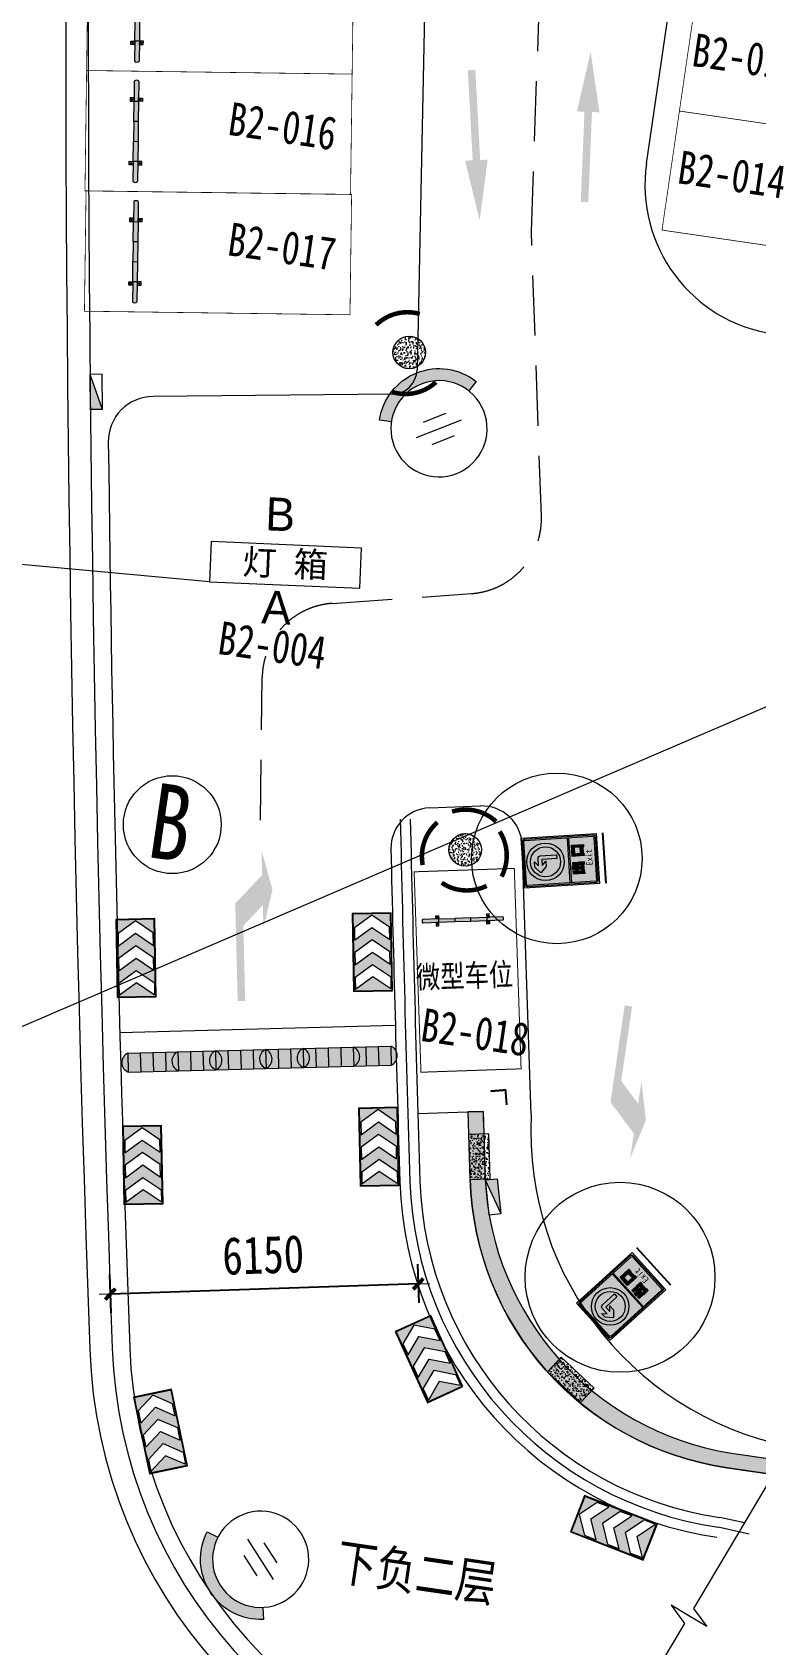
# Model space of a CAD drawing. Header units: inches. Extents: x -414268 to 632271, y -366004 to 318730.
# Drawn here: x 310532 to 324972, y 89752 to 121917 of the extents above; entities that cross this region are included whole.
import ezdxf

# ---------------------------------------------------------------- set-up
doc = ezdxf.new("R2010")
doc.units = ezdxf.units.IN
doc.header["$LTSCALE"] = 1200
doc.header["$MEASUREMENT"] = 0
doc.linetypes.add('DASHED2', pattern=[0.375, 0.25, -0.125])
doc.linetypes.add('DASHEDX2', pattern=[1.5, 1, -0.5])
doc.layers.get('0').update_dxf_attribs({"linetype": 'CONTINUOUS', "lineweight": 0})
doc.layers.get('DEFPOINTS').update_dxf_attribs({"linetype": 'CONTINUOUS', "lineweight": 0})
for name, color, linetype, lineweight in [('0--PAI--', 7, 'CONTINUOUS', 0), ('0--PAI--BLACK', 7, 'CONTINUOUS', 0), ('0--PAI--BLUE', 5, 'CONTINUOUS', 0), ('0--PAI--HUANG', 40, 'CONTINUOUS', 0), ('0--尺寸', 3, 'CONTINUOUS', 0), ('0--弧型立面标', 7, 'CONTINUOUS', 0), ('0--微型车位（文字）', 3, 'CONTINUOUS', 0), ('0--挡车架', 7, 'CONTINUOUS', 0), ('0--灯箱字(黄底黑字)', 7, 'CONTINUOUS', 0), ('0--灯箱编号', 3, 'CONTINUOUS', 0), ('0--直行箭头', 7, 'CONTINUOUS', 0), ('0--立面标', 7, 'CONTINUOUS', 0), ('0--路缘线', 1, 'CONTINUOUS', 0), ('0--转弯箭头', 7, 'CONTINUOUS', 0), ('0－－车位', 4, 'CONTINUOUS', 0), ('0－－车位号码', 7, 'CONTINUOUS', 0), ('7', 7, 'CONTINUOUS', 0), ('COL-GRID-UG-1_8A_200701111', 7, 'CONTINUOUS', 0), ('COL-GRID-UG-1_8A_200701112', 7, 'CONTINUOUS', 0), ('COL-GRID-UG-1_8A_200701113', 7, 'CONTINUOUS', 0), ('COLUMN', 7, 'CONTINUOUS', 0), ('HATCH', 7, 'CONTINUOUS', 0), ('HY消火栓', 7, 'CONTINUOUS', 0), ('LTP-UG2$0$A-ANNO-SYMB-100', 7, 'CONTINUOUS', 0), ('PUB_TEXT', 7, 'CONTINUOUS', 0), ('WALL', 7, 'CONTINUOUS', 0), ('墙实线', 7, 'CONTINUOUS', 0), ('墙虚线', 7, 'DASHED2', 0), ('广角镜', 7, 'CONTINUOUS', 0)]:
    doc.layers.add(name, color=color, linetype=linetype, lineweight=lineweight)
doc.layers.add('向左转弯', color=7, linetype='CONTINUOUS')
doc.styles.add('-宋体', font='', dxfattribs={"width": 0.8})
doc.styles.add('-黑体', font='simhei.ttf', dxfattribs={"width": 0.8})
doc.styles.add('COL-GRID-UG-1_8A_200701112', font='romans.shx', dxfattribs={"width": 0.85})
doc.styles.add('方正大黑', font='', dxfattribs={"width": 0.8})
doc.styles.get('-宋体').set_extended_font_data('SimSun')
doc.styles.get('方正大黑').set_extended_font_data('FZDaHei-B02S')
doc.dimstyles.new('DIMN150', dxfattribs={"dimscale": 1.5, "dimtxt": 250, "dimasz": 1, "dimexe": 250, "dimexo": 300, "dimgap": 150, "dimtad": 1, "dimdec": 0, "dimzin": 0, "dimdsep": 46, "dimtxsty": 'COL-GRID-UG-1_8A_200701112', "dimblk": '_DIMX', "dimcen": 0.09, "dimdle": 0.375, "dimclrd": 1, "dimclre": 1, "dimclrt": 7, "dimadec": 0, "dimazin": 0, "dimtfac": 1, "dimtdec": 0, "dimtix": 1, "dimtmove": 0, "dimatfit": 3, "dimldrblk": '_DIMX', "dimfxl": 250, "dimtolj": 1, "dimtzin": 0, "dimarcsym": 0})

# ---------------------------------------------------------------- blocks, each defined once
blk = doc.blocks.new('$DDT_AUDIT_GENERATED__1DE2')
at = {"layer": 'COL-GRID-UG-1_8A_200701112'}
h = blk.add_hatch(dxfattribs=at)
h.set_pattern_fill('AR-CONC', color=251, scale=0.02, angle=8.320600316395613, style=0)
h.set_pattern_definition([(50.00000000000038, (-65.0903522020077, -5.269292141296299), (0.1434520365201508, -0.01255042699651813), [0.015, -0.165]), (355.0000000000004, (-65.0903522020077, -5.269292141296299), (-0.02775026672260095, 0.1504384267400022), [0.012, -0.132]), (100.4514000000003, (-65.07839786600769, -5.270338009296299), (0.1157018763428035, 0.1378879084121915), [0.012748038, -0.1402284224]), (46.18420000000039, (-65.0903522020077, -5.2292921412963), (0.2134482097251291, -0.0331038028658023), [0.0225, -0.2475000000000001]), (96.63560000000038, (-65.07256485300769, -5.2320508026963), (0.1869325411097395, 0.1948235741800896), [0.0191220576, -0.2103426]), (351.1842000000003, (-65.0903522020077, -5.2292921412963), (0.1869323890267243, 0.1948237201850661), [0.01800000000000001, -0.1980000000000001]), (21.00000000000039, (-65.07035220200768, -5.239292141296302), (0.1193814104236928, -0.08052377813306705), [0.015, -0.165]), (326.0000000000004, (-65.07035220200768, -5.239292141296302), (0.04866306638431545, 0.1450300090093709), [0.012, -0.132]), (71.45140000000038, (-65.06040375540769, -5.2460024624963), (0.1680445257162976, 0.06450609934199153), [0.012748038, -0.1402284224]), (37.50000000000041, (-65.0903522020077, -5.269292141296299), (0.002431971063457723, 0.06657877076626231), [0, -0.1304, 0, -0.134, 0, -0.1325]), (7.500000000000348, (-65.0903522020077, -5.269292141296299), (0.05261390748842924, 0.07888234237647238), [0, -0.07640000000000001, 0, -0.1274, 0, -0.05050000000000001]), (327.5000000000003, (-65.13495220200768, -5.269292141296299), (0.1067644872344819, -0.004510974346875299), [0, -0.05000000000000002, 0, -0.156, 0, -0.207]), (317.5000000000003, (-65.15495220200769, -5.269292141296301), (0.1166372338684771, 0.02002099646646426), [0, -0.06500000000000002, 0, -0.1036, 0, -0.147])])
h.paths.add_polyline_path([(0.4500000000000597, -0.2000000000000028), (-0.4500000000000455, -0.2000000000000135), (-0.4500000000000313, 0.1999999999999922), (0.4500000000000455, 0.2000000000000028)])
at = {"layer": 'COL-GRID-UG-1_8A_200701113'}
blk.add_lwpolyline([(0.4500000000000597, -0.2000000000000028), (-0.4500000000000455, -0.2000000000000135), (-0.4500000000000313, 0.1999999999999922), (0.4500000000000455, 0.2000000000000028)], close=True, dxfattribs=at)
blk = doc.blocks.new('COL-GRID-UG-1.8a 20070111$0$.65')
at = {"layer": 'COL-GRID-UG-1_8A_200701112'}
h = blk.add_hatch(dxfattribs=at)
h.set_pattern_fill('AR-CONC', color=251, scale=0.02000000000000003, angle=-71.45922951694362, style=0)
h.set_pattern_definition([(330.220170166661, (9.780911265253447, -53.02194924296044), (0.01310157522271839, -0.1434027500651823), [0.01500000000000002, -0.1650000000000003]), (275.2201701666611, (9.780911265253447, -53.02194924296044), (0.1431276881705953, 0.05400242977981085), [0.01200000000000002, -0.1320000000000001]), (20.67157016666113, (9.78200306402368, -53.03389947159923), (0.1562291924156083, -0.08940044134511446), [0.01274803800000002, -0.1402284224000002]), (326.4043701666611, (9.820276593525996, -53.01485199490259), (0.005293820626032765, -0.2159351186403456), [0.02250000000000003, -0.2475000000000004]), (16.85577016666115, (9.820717733939517, -53.03284658832125), (0.2249000141792535, -0.1493987403033274), [0.01912205760000002, -0.2103426000000002]), (271.4043701666612, (9.820276593525996, -53.01485199490259), (0.2249001308833271, -0.1493985647275436), [0.01800000000000001, -0.1980000000000001]), (301.2201701666611, (9.813983885486785, -53.03630897105332), (-0.05806413691702267, -0.1317746409733485), [0.01500000000000002, -0.1650000000000003]), (246.2201701666611, (9.813983885486785, -53.03630897105332), (0.1513631941852344, -0.02215809082988847), [0.01200000000000002, -0.1320000000000001]), (351.6715701666611, (9.809145200398241, -53.0472901880612), (0.0932989364987837, -0.1539328032737996), [0.01274803800000002, -0.1402284224000002]), (317.7201701666611, (9.780911265253447, -53.02194924296044), (0.06595388672758523, 0.009419767806314105), [0, -0.1304000000000001, 0, -0.1340000000000001, 0, -0.1325000000000001]), (287.720170166661, (9.780911265253447, -53.02194924296044), (0.08696608138238515, -0.03778290471883278), [0, -0.0764000000000001, 0, -0.1274000000000002, 0, -0.05050000000000007]), (247.7201701666611, (9.772997833668946, -52.97805690193655), (0.01450395159196302, -0.1058708647939462), [0, -0.05000000000000007, 0, -0.1560000000000002, 0, -0.2070000000000003]), (237.7201701666611, (9.769449209640019, -52.95837423780027), (0.04039841199479828, -0.1112342255436634), [0, -0.06500000000000007, 0, -0.1036000000000001, 0, -0.1470000000000002])])
edge = h.paths.add_edge_path()
edge.add_arc((-3.552713678800501e-15, 0), 0.325, 8.320600316395307, 368.3206003163953)
at = {"layer": 'COL-GRID-UG-1_8A_200701113'}
blk.add_circle((-3.552713678800501e-15, 0), 0.325, dxfattribs=at)
blk = doc.blocks.new('HY')
for p, q in [((0, 0), (0.2400000000000055, -1.77635683940025e-15)), ((0, 0), (0.2400000000000038, -0.6999999999999993)), ((1.77635683940025e-15, -1.77635683940025e-15), (0, -0.6999999999999993)), ((0.240000000000002, -1.77635683940025e-15), (0.2400000000000002, -0.6999999999999993)), ((0, -0.6999999999999993), (0.2400000000000038, -0.6999999999999993))]:
    blk.add_line(p, q)
blk.add_solid([(1.77635683940025e-15, -5.329070518200751e-15), (0.2400000000000055, -1.77635683940025e-15), (0.2400000000000002, -0.6999999999999993)])
blk = doc.blocks.new('A$C6F4820FC')
at = {"layer": '0--挡车架'}
h = blk.add_hatch(color=256, dxfattribs=at)
h.paths.add_polyline_path([(2017.784217856827, 79.3952663297232, 0.3952043560108401), (2017.78421785311, 169.3952663332057), (1617.474230922457, 169.3952663332057), (1617.474230922458, 79.39526633119387), (1684.499301437642, 79.39526633119385)])
h.paths.add_polyline_path([(818.9364171714836, 169.3952663332057), (818.9364171714836, 79.39526633119385), (1216.632018534735, 79.39526633119385), (1216.632018534736, 169.3952663332057)])
h.paths.add_polyline_path([(418.094204783764, 79.39526633119385), (418.0942047837638, 169.3952663332057), (351.0691342685791, 169.3952663332057), (17.78421785310638, 169.395266333202, 0.3952043560108128), (17.78421784939219, 79.39526632972411)])
h = blk.add_hatch(color=256, dxfattribs=at)
h.paths.add_polyline_path([(1617.474230922457, 169.3952663332057), (1684.499301437642, 169.3952663332057), (1684.499301437642, 248.7905199443812), (1617.474230922457, 248.7905199443812)])
h.paths.add_polyline_path([(1638.848788944474, 209.0928931387934, -1), (1663.124743415625, 209.0928931387934, -1)], flags=16)
h.paths.add_polyline_path([(1617.474230922457, 1.272001827601343e-05), (1684.499301437642, 1.272001827601343e-05), (1684.499301437642, 79.39526633119387), (1617.474230922457, 79.39526633119384)])
h.paths.add_polyline_path([(1638.848788944473, 39.69763952560606, -1), (1663.124743415624, 39.69763952560606, -1)], flags=16)
h.paths.add_polyline_path([(351.069134268579, 248.7905199443813), (351.0691342685791, 169.3952663332057), (418.0942047837639, 169.3952663332057), (418.0942047837638, 248.7905199443812)])
h.paths.add_polyline_path([(396.7196467617473, 209.0928931387934, 1), (372.4436922905957, 209.0928931387934, 1)], flags=16)
h.paths.add_polyline_path([(418.0942047837639, 79.39526633119387), (351.0691342685791, 79.39526633119387), (351.0691342685791, 1.272001827601343e-05), (418.0942047837639, 1.272001827601343e-05)])
h.paths.add_polyline_path([(372.4436922905957, 39.69763952560606, -1), (396.7196467617473, 39.69763952560606, -1)], flags=16)
h = blk.add_hatch(color=40, dxfattribs=at)
h.paths.add_polyline_path([(1216.632018534736, 169.3952663332056), (1216.632018534735, 79.39526633119385), (1617.474230922457, 79.39526633119385), (1617.474230922457, 169.3952663332056)])
h.paths.add_polyline_path([(818.9364171714836, 79.39526633119385), (818.9364171714836, 169.3952663332057), (418.0942047837639, 169.3952663332057), (418.0942047837639, 79.39526633119385)])
for p, q in [((17.78421785310638, 169.395266333202), (418.0942047837639, 169.3952663332057)), ((17.78421784939155, 79.39526632972411), (418.0942047837639, 79.39526633119385)), ((818.9364171714838, 169.3952663332057), (1216.632018534736, 169.3952663332057)), ((818.9364171714838, 79.39526633119385), (1216.632018534735, 79.39526633119385)), ((1617.474230922457, 169.3952663332057), (2017.78421785311, 169.3952663332057)), ((1617.474230922457, 79.39526633119385), (2017.784217856827, 79.3952663297232))]:
    blk.add_line(p, q, dxfattribs=at)
for points in [[(418.0942047837639, 169.3952663332057), (351.0691342685791, 169.3952663332057), (351.0691342685791, 248.7905199443812), (418.0942047837639, 248.7905199443812)], [(418.0942047837639, 79.39526633119385), (351.0691342685791, 79.39526633119385), (351.0691342685791, 1.272001827601343e-05), (418.0942047837639, 1.272001827601343e-05)], [(1617.474230922457, 169.3952663332057), (1684.499301437642, 169.3952663332057), (1684.499301437642, 248.7905199443812), (1617.474230922457, 248.7905199443812)], [(1617.474230922457, 79.39526633119385), (1684.499301437642, 79.39526633119385), (1684.499301437642, 1.272001827601343e-05), (1617.474230922457, 1.272001827601343e-05)]]:
    blk.add_lwpolyline(points, close=True, dxfattribs=at)
at = {"layer": '0--挡车架', "color": 0}
for points in [[(818.9364171714838, 169.3952663332057), (818.9364171714838, 79.39526633119385), (418.0942047837639, 79.39526633119385), (418.0942047837639, 169.3952663332057)], [(1617.474230922457, 169.3952663332057), (1617.474230922457, 79.39526633119385), (1216.632018534735, 79.39526633119385), (1216.632018534736, 169.3952663332057)]]:
    blk.add_lwpolyline(points, close=True, dxfattribs=at)
at = {"layer": '0--挡车架'}
for centre in [(384.5816695261715, 209.0928931387934), (384.5816695261715, 39.69763952560606), (1650.986766180049, 209.0928931387934), (1650.986766180049, 39.69763952560606)]:
    blk.add_circle(centre, 12.13797723557582, dxfattribs=at)
for centre, start, end in [((65.82469069586296, 124.3952663294804), 136.8717046789877, 223.1282953162828), ((1969.743745010358, 124.3952663294804), 316.871704683716, 43.12829532101674)]:
    blk.add_arc(centre, 65.82466886578737, start, end, dxfattribs=at)
blk = doc.blocks.new('A$C001A7B1A')
at = {"layer": '0－－车位', "const_width": 15}
blk.add_lwpolyline([(2407.499988817268, 5307.500045389108), (7.499988817267877, 5307.500045389108), (7.499988817267877, 7.500045389109687), (2407.499988817268, 7.500045389109687)], close=True, dxfattribs=at)
at = {"layer": '0--挡车架'}
blk.add_blockref('A$C6F4820FC', (189.7157709641579, 883.1047790596294), dxfattribs=at)
blk = doc.blocks.new('A$C5703102E')
at = {"layer": '0--PAI--BLUE'}
h = blk.add_hatch(color=5, dxfattribs=at)
h.paths.add_polyline_path([(220.232643195086, 299.7014668381889), (410.0426431950873, 569.4314668381903), (220.232643195086, 569.4314668381903), (30.42264319508831, 299.7014668381889), (220.232643195086, 29.97146683818937), (410.0426431950873, 29.97146683818937)], flags=16)
h.paths.add_polyline_path([(10.44264319508511, 9.991466838189808), (1189.262643195085, 9.991466838189808), (1189.262643195085, 589.4114668381899), (10.44264319508511, 589.4114668381899)])
h.paths.add_polyline_path([(410.0426431950873, 299.7014668381889), (599.8526431950886, 29.97146683818937), (789.6626431950863, 29.97146683818937), (599.8526431950886, 299.7014668381889), (789.6626431950863, 569.4314668381903), (599.8526431950886, 569.4314668381903)], flags=16)
h.paths.add_polyline_path([(1169.282643195089, 29.97146683818937), (979.472643195084, 29.97146683818937), (789.6626431950863, 299.7014668381889), (979.472643195084, 569.4314668381903), (1169.282643195089, 569.4314668381903), (979.472643195084, 299.7014668381889)], flags=16)
at = {"layer": '0--PAI--'}
for p, q in [((789.2099893585109, 299.6999955807296), (979.0199893585086, 569.429995580731)), ((1168.829989358514, 569.429995580731), (979.0199893585086, 299.6999955807296)), ((979.0199893585086, 29.96999558073185), (789.2099893585109, 299.6999955807296)), ((979.0199893585086, 299.6999955807296), (1168.829989358514, 29.96999558073185))]:
    blk.add_line(p, q, dxfattribs=at)
for points in [[(-1.064148818841204e-05, -4.422990969032981e-06), (1198.799989358515, -4.422990969032981e-06), (1198.799989358515, 599.3999955770105), (-1.064148818841204e-05, 599.3999955770105)], [(9.989989358513412, 9.989995577008813), (1188.809989358517, 9.989995577008813), (1188.809989358517, 589.4099955770089), (9.989989358513412, 589.4099955770089)], [(219.7799893585106, 299.6999955770079), (409.5899893585156, 569.4299955770093), (219.7799893585106, 569.4299955770093), (29.96998935851298, 299.6999955770079), (219.7799893585106, 29.96999557700838), (409.5899893585156, 29.96999557700838)], [(409.5899893585156, 299.6999955770079), (599.3999893585133, 29.96999557700838), (789.2099893585109, 29.96999557700838), (599.3999893585133, 299.6999955770079), (789.2099893585109, 569.4299955770093), (599.3999893585133, 569.4299955770093)]]:
    blk.add_lwpolyline(points, close=True, dxfattribs=at)
for points in [[(1168.829989358514, 579.4199955770109), (979.0199893585086, 579.4199955770109)], [(979.0199893585086, 29.96999557700838), (1168.829989358514, 29.96999557700838)]]:
    blk.add_lwpolyline(points, dxfattribs=at)
blk = doc.blocks.new('A$C7C86658F')
at = {"lineweight": 0, "ltscale": 5}
blk.add_lwpolyline([(-6107.229106128681, 112213.2378042227), (-3107.229106128798, 112213.2378042257), (-3107.229106129613, 113013.2378042257), (-6107.229106129613, 113013.2378042227)], close=True, dxfattribs=at)
at = {"layer": 'PUB_TEXT', "style": '-宋体'}
blk.add_text('灯 箱', height=500, dxfattribs=at).set_placement((-5467.208946702653, 112391.5051336742))
blk = doc.blocks.new('A$C05C00BD5')
blk.add_blockref('A$C7C86658F', (15917.71773816738, -1755.687899066339))
at = {"color": 1, "style": '方正大黑'}
for s, p in [('B', (10869.16250029986, 111530.6753273577)), ('A', (10869.16250029975, 109671.1952866547))]:
    blk.add_text(s, height=661.5104015238736, dxfattribs=at).set_placement(p)
blk = doc.blocks.new('A$C611C3372')
at = {"layer": '7'}
blk.add_hatch(color=256, dxfattribs=at).paths.add_polyline_path([(86.55383598182243, 299.910011141651), (1.2270340903342e-05, 249.9156503793993, 0.5772203872978603), (865.9279827208543, 249.9156503793993), (779.3741590093728, 299.910011141651, -0.577350269189626)])
for points in [[(332.9639974955958, 599.910011141651), (532.9639974955958, 599.910011141651)], [(232.9639974955958, 499.910011141651), (632.9639974955958, 499.910011141651)], [(332.9639974955958, 399.910011141651), (532.9639974955958, 399.910011141651)]]:
    blk.add_lwpolyline(points, dxfattribs=at)
blk.add_lwpolyline([(86.55383598182243, 299.910011141651), (1.2270340903342e-05, 249.9156503793956, 0.5772203872978591), (865.9279827208507, 249.9156503793956), (779.3741590093728, 299.910011141651)], format="xyb", dxfattribs=at)
blk.add_circle((432.9639974955958, 499.910011141651), 400, dxfattribs=at)
blk = doc.blocks.new('_DIMX')
blk.add_line((-150, 0), (150, 0))
at = {"const_width": 50}
blk.add_lwpolyline([(-70, -70), (70, 70)], dxfattribs=at)
blk = doc.blocks.new('*D297')
at = {"layer": '0--尺寸', "color": 0, "lineweight": -2}
for p, q in [((312077.6566358315, 97140.4057344271), (312103.1277729413, 96370.80809050318)), ((318224.4818475004, 97343.84532262266), (318249.9529846102, 96574.24767869874)), ((318236.0493375409, 96948.99284357503), (312092.222484134, 96745.652491123))]:
    blk.add_line(p, q, dxfattribs=at)
at = {"layer": 'DEFPOINTS', "color": 0}
for p in [(318209.5964859746, 97793.59906192035), (312062.7712743056, 97590.15947372478), (312090.723305003, 96745.60287325125)]:
    blk.add_point(p, dxfattribs=at)
at = {"layer": '0--尺寸', "color": 0, "lineweight": -2, "xscale": 1.5, "yscale": 1.5, "zscale": 1.5}
for p, rotation in [((312090.723305003, 96745.60287325123), 181.8956088939924), ((318237.5485166719, 96949.04246144679), 1.895608893992451)]:
    blk.add_blockref('_DIMX', p, dxfattribs=dict(at, rotation=rotation))
at = {"layer": '0--尺寸', "color": 7, "insert": (315141.6684925043, 97526.16445362981), "char_height": 750, "attachment_point": 5, "rotation": 1.8956088939924178, "style": '-黑体'}
blk.add_mtext('\\A1;6150', dxfattribs=at)
blk = doc.blocks.new('A$C23E9415C')
at = {"layer": '0--PAI--BLACK'}
h = blk.add_hatch(color=256, dxfattribs=at)
h.paths.add_polyline_path([(1872.147158968321, 380.0000827654658), (1872.147158968321, 8.27654730528593e-05, 0.6578947368418716)])
h.paths.add_polyline_path([(1622.147158968321, 380.0000827654549), (1372.147158968321, 380.0000827654585), (1372.147158968262, 8.276544394902885e-05), (1622.147158968379, 8.276544394902885e-05)])
h.paths.add_polyline_path([(1122.147158968321, 380.0000827654621), (872.1471589682624, 380.0000827654621), (872.1471589683206, 8.276544758700766e-05), (1122.147158968262, 8.276545122498646e-05)])
h.paths.add_polyline_path([(622.1471589683206, 380.0000827654621), (372.1471589682624, 380.0000827654658), (372.1471589683788, 8.276544758700766e-05), (622.1471589683206, 8.276545122498646e-05)])
h.paths.add_polyline_path([(122.1471589683206, 380.0000827654585, 0.6578947368418399), (122.1471589683206, 8.27654730528593e-05)])
at = {"layer": '0--PAI--HUANG'}
h = blk.add_hatch(color=256, dxfattribs=at)
h.paths.add_polyline_path([(1872.147158968262, 380.0000827654549), (1622.147158968379, 380.0000827654585), (1622.147158968262, 8.276544394902885e-05), (1872.147158968262, 8.276545486296527e-05)])
h.paths.add_polyline_path([(1372.147158968379, 380.0000827654621), (1122.147158968262, 380.0000827654621), (1122.147158968379, 8.276544758700766e-05), (1372.147158968321, 8.276545122498646e-05)])
h.paths.add_polyline_path([(872.1471589683206, 380.0000827654621), (622.1471589683206, 380.0000827654585), (622.1471589682042, 8.276544394902885e-05), (872.1471589682624, 8.276544394902885e-05)])
h.paths.add_polyline_path([(372.1471589682624, 380.0000827654658), (122.1471589682624, 380.0000827654658), (122.1471589683788, 8.276544758700766e-05), (372.1471589683206, 8.276544758700766e-05)])
for p, q in [((122.1471589683206, 380.0000827654621), (122.1471589683206, 8.276546577690169e-05)), ((122.1471589683206, 380.0000827654658), (1872.147158968321, 380.0000827654512)), ((372.1471589683206, 380.0000827654621), (372.1471589683206, 8.276546577690169e-05)), ((622.1471589683206, 380.0000827654621), (622.1471589683206, 8.276546577690169e-05)), ((872.1471589683206, 380.0000827654585), (872.1471589683206, 8.276546577690169e-05)), ((1122.147158968321, 380.0000827654585), (1122.147158968321, 8.276546577690169e-05)), ((1372.147158968321, 380.0000827654585), (1372.147158968321, 8.276546577690169e-05)), ((1622.147158968321, 380.0000827654512), (1622.147158968321, 8.276546577690169e-05)), ((1872.147158968321, 380.0000827654512), (1872.147158968321, 8.276546577690169e-05)), ((122.1471589683788, 8.276544758700766e-05), (1872.147158968321, 8.276544758700766e-05))]:
    blk.add_line(p, q)
for centre, start, end in [((204.0471589684021, 190.0000827654658), 113.3185853070667, 246.6814146929501), ((1790.247158968239, 190.0000827654658), 293.3185853070499, 66.68141469293329)]:
    blk.add_arc(centre, 206.9000000000259, start, end)
blk = doc.blocks.new('A$C35BB7430')
at = {"layer": '0－－车位', "const_width": 20}
blk.add_lwpolyline([(2009.999719928193, 4010.000002444074), (9.999719928193372, 4010.000002444074), (9.999719928193372, 10.0000024440742), (2009.999719928193, 10.0000024440742)], close=True, dxfattribs=at)
at = {"layer": '0--挡车架', "xscale": 0.8000000000029104, "yscale": 0.8000000000029104, "zscale": 0.8}
blk.add_blockref('A$C6F4820FC', (258.1035337001958, 901.483789380829), dxfattribs=at)
blk = doc.blocks.new('fdgdg')
h = blk.add_hatch(color=256)
edge = h.paths.add_edge_path(flags=17)
edge.add_arc((298997.3105200215, 81877.28235403156), 119.9999999999999, 8.320600316398513, 368.3206003163985)
edge = h.paths.add_edge_path()
edge.add_arc((298997.3105200215, 81877.28235403156), 150, 8.320600316398513, 368.3206003163985)
for points in [[(299028.5391228608, 81935.23309666749), (298969.8890804398, 81935.23309666745), (299002.2209970471, 81965.38309666753), (298960.820997047, 81965.38309666749), (298912.5644050959, 81920.38309666749), (298960.8209970469, 81875.38309666749), (299002.2209970469, 81875.38309666755), (298969.8890804399, 81905.53309666755), (299016.3891228607, 81905.53309666758, -0.4142135623730974), (299018.6391228607, 81903.2830966676), (299018.6391228608, 81785.38309666749), (299048.3391228607, 81785.38309666747), (299048.3391228608, 81915.43309666745, 0.4142135623736101)], [(298976.2887267242, 81663.89175956167), (298956.4271521459, 81663.89175956167), (298956.4271521459, 81640.68467290545), (298942.795151782, 81640.68467290545), (298942.795151782, 81668.46780481774), (298922.5105814239, 81668.46780481776), (298922.5105814238, 81640.68467290545), (298908.0518165809, 81640.68467290545), (298908.0518165808, 81663.89175956162), (298888.1902420028, 81663.89175956165), (298888.1902420028, 81620.38087546638), (298922.5105814238, 81620.38087546645), (298922.5105814239, 81592.57851647318), (298905.7637939529, 81592.57851647316), (298905.7637939528, 81615.5933323203), (298886.3252151546, 81615.59333232026), (298886.3252151547, 81567.29490507896), (298905.7637939528, 81567.29490507896), (298905.7637939528, 81571.87095033508), (298958.715174774, 81571.87095033508), (298958.7151747739, 81567.29490507896), (298978.1537535722, 81567.29490507898), (298978.1537535721, 81615.5933323203), (298958.7151747739, 81615.5933323203), (298958.7151747741, 81592.5785164732), (298942.795151782, 81592.57851647318), (298942.7951517819, 81620.38087546644), (298976.288726724, 81620.38087546644)]]:
    blk.add_hatch(color=256).paths.add_polyline_path(points)
h = blk.add_hatch(color=256)
h.paths.add_polyline_path([(299116.8834275528, 81662.79226780169), (299026.7084180934, 81662.79226780166), (299026.7084180934, 81566.71454450351), (299047.4159842314, 81566.71454450348), (299047.4159842315, 81571.92508342958), (299096.1950884954, 81571.9250834296), (299096.1950884954, 81566.7145445035), (299116.8834275526, 81566.7145445035)])
h.paths.add_polyline_path([(299047.4159842314, 81642.06547458259), (299096.1950884956, 81642.06547458262), (299096.1950884955, 81593.05564534772), (299047.4159842314, 81593.05564534766)], flags=16)
at = {"layer": '0--PAI--BLUE'}
h = blk.add_hatch(color=40, dxfattribs=at)
h.paths.add_polyline_path([(298798.0141310231, 82059.27394353393), (298798.0141310232, 81459.27394353392), (299198.0141310233, 81459.27394353395), (299198.014131023, 82059.27394353393)])
h.paths.add_polyline_path([(298824.0141310231, 82049.273943534), (299172.0141310232, 82049.27394353392, -0.4142135623729949), (299188.0141310232, 82033.27394353392), (299188.0141310233, 81484.27394353403, -0.4142135623730935), (299173.0141310231, 81469.27394353389), (298823.0141310232, 81469.27394353386, -0.4142135623732023), (298808.0141310231, 81484.27394353395), (298808.0141310233, 82033.27394353416, -0.4142135623730894)], flags=16)
h.paths.add_polyline_path([(298826.0141310234, 82039.27394353393), (299170.0141310232, 82039.27394353392, -0.4142135623729824), (299178.0141310231, 82031.27394353399), (299178.0141310234, 81487.27394353399, -0.414213562373173), (299170.0141310233, 81479.27394353393), (298826.0141310232, 81479.27394353389, -0.4142135623731875), (298818.0141310233, 81487.27394353383), (298818.0141310234, 82031.27394353393, -0.414213562373034)], flags=0)
h.paths.add_polyline_path([(299145.7315934415, 81898.98914939325, -1), (298848.8894466016, 81855.57555866987, -1)], flags=0)
h.paths.add_polyline_path([(299116.0473787574, 81894.64779032092, -1), (298878.5736612856, 81859.9169177422, -1)], flags=0)
h.paths.add_polyline_path([(298960.820997047, 81965.38309666749), (299002.2209970471, 81965.38309666753), (298969.8890804398, 81935.23309666745), (299028.5391228608, 81935.23309666749, -0.4142135623735777), (299048.3391228608, 81915.43309666743), (299048.3391228607, 81785.38309666747), (299018.6391228608, 81785.38309666749), (299018.6391228607, 81903.28309666761, 0.4142135623730696), (299016.3891228607, 81905.53309666758), (298969.8890804399, 81905.53309666755), (299002.2209970469, 81875.38309666753), (298960.8209970469, 81875.38309666749), (298912.5644050959, 81920.38309666749)], flags=0)
h.paths.add_polyline_path([(298820.1000963586, 81690.12502043875), (299174.5306091984, 81690.12502043872), (299174.5306091984, 81681.70203437393), (298820.1000963586, 81681.70203437391)], flags=0)
h.paths.add_polyline_path([(298888.1902420028, 81663.89175956165), (298908.0518165808, 81663.89175956162), (298908.0518165809, 81640.68467290545), (298922.5105814238, 81640.68467290545), (298922.5105814239, 81668.46780481776), (298942.795151782, 81668.46780481774), (298942.795151782, 81640.68467290545), (298956.4271521459, 81640.68467290545), (298956.4271521459, 81663.89175956167), (298976.2887267242, 81663.89175956167), (298976.288726724, 81620.38087546644), (298942.7951517819, 81620.38087546644), (298942.795151782, 81592.57851647318), (298958.7151747741, 81592.5785164732), (298958.7151747739, 81615.5933323203), (298978.1537535721, 81615.5933323203), (298978.1537535722, 81567.29490507898), (298958.7151747739, 81567.29490507896), (298958.715174774, 81571.87095033508), (298905.7637939528, 81571.87095033508), (298905.7637939528, 81567.29490507896), (298886.3252151547, 81567.29490507896), (298886.3252151546, 81615.59333232026), (298905.7637939528, 81615.5933323203), (298905.7637939529, 81592.57851647318), (298922.5105814239, 81592.57851647318), (298922.5105814239, 81620.38087546644), (298888.1902420028, 81620.38087546638)], flags=0)
h.paths.add_polyline_path([(299026.7084180934, 81662.79226780168), (299116.8834275528, 81662.7922678017), (299116.8834275526, 81566.71454450351), (299096.1950884954, 81566.7145445035), (299096.1950884954, 81571.9250834296), (299047.4159842315, 81571.9250834296), (299047.4159842314, 81566.71454450348), (299026.7084180934, 81566.7145445035)], flags=0)
h.paths.add_polyline_path([(299047.4159842314, 81642.06547458259), (299096.1950884956, 81642.06547458262), (299096.1950884955, 81593.05564534772), (299047.4159842314, 81593.05564534766)], flags=0)
blk.add_line((298797.5000102395, 81405.49998209666), (299199.2412982442, 81405.49998209665))
at = {"layer": '0--PAI--'}
for points in [[(298798.0141310232, 81459.27394353392), (298798.0141310231, 82059.27394353393), (299198.014131023, 82059.27394353393), (299198.0141310233, 81459.27394353395)], [(298820.1000963586, 81690.12502043875), (299174.5306091984, 81690.12502043872), (299174.5306091984, 81681.70203437393), (298820.1000963586, 81681.70203437391)], [(298958.715174774, 81571.87095033508), (298958.7151747739, 81567.29490507896), (298978.1537535722, 81567.29490507898), (298978.1537535721, 81615.5933323203), (298958.7151747739, 81615.5933323203), (298958.7151747741, 81592.5785164732), (298942.795151782, 81592.57851647318), (298942.7951517819, 81620.38087546644), (298976.288726724, 81620.38087546644), (298976.2887267242, 81663.89175956167), (298956.4271521459, 81663.89175956167), (298956.4271521459, 81640.68467290545), (298942.795151782, 81640.68467290545), (298942.795151782, 81668.46780481774), (298922.5105814239, 81668.46780481776), (298922.5105814238, 81640.68467290545), (298908.0518165809, 81640.68467290545), (298908.0518165808, 81663.89175956162), (298888.1902420028, 81663.89175956165), (298888.1902420028, 81620.38087546638), (298922.5105814239, 81620.38087546644), (298922.5105814239, 81592.57851647318), (298905.7637939529, 81592.57851647318), (298905.7637939528, 81615.5933323203), (298886.3252151546, 81615.59333232026), (298886.3252151547, 81567.29490507896), (298905.7637939528, 81567.29490507896), (298905.7637939528, 81571.87095033508)], [(299116.8834275528, 81662.7922678017), (299116.8834275526, 81566.71454450351), (299096.1950884954, 81566.7145445035), (299096.1950884954, 81571.9250834296), (299047.4159842315, 81571.9250834296), (299047.4159842314, 81566.71454450348), (299026.7084180934, 81566.7145445035), (299026.7084180934, 81662.79226780168)], [(299096.1950884955, 81593.05564534772), (299096.1950884956, 81642.06547458262), (299047.4159842314, 81642.06547458259), (299047.4159842314, 81593.05564534766)]]:
    blk.add_lwpolyline(points, close=True, dxfattribs=at)
for points in [[(298808.0141310231, 81484.27394353384), (298808.0141310233, 82033.27394353406, -0.4142135623732227), (298824.0141310231, 82049.273943534), (299172.0141310232, 82049.27394353392, -0.414213562372968), (299188.0141310232, 82033.27394353395), (299188.0141310233, 81484.27394353398, -0.4142135623731086), (299173.0141310231, 81469.2739435339), (298823.0141310233, 81469.27394353387, -0.4142135623730648)], [(298818.0141310233, 81487.27394353389), (298818.0141310234, 82031.2739435339, -0.4142135623730329), (298826.0141310234, 82039.27394353392), (299170.0141310233, 82039.27394353392, -0.4142135623731262), (299178.0141310232, 82031.27394353392), (299178.0141310234, 81487.27394353395, -0.4142135623730638), (299170.0141310233, 81479.27394353393), (298826.0141310232, 81479.27394353387, -0.4142135623731575)], [(299002.2209970471, 81965.38309666753), (298969.8890804398, 81935.23309666745), (299028.5391228608, 81935.23309666749, -0.414213562373095), (299048.3391228608, 81915.43309666746), (299048.3391228607, 81785.38309666747), (299018.6391228608, 81785.38309666749), (299018.6391228607, 81903.28309666755, 0.414213562373095), (299016.3891228608, 81905.53309666757), (298969.8890804399, 81905.53309666755), (299002.2209970469, 81875.38309666753), (298960.8209970469, 81875.38309666749), (298912.5644050959, 81920.38309666749), (298960.820997047, 81965.38309666749)]]:
    blk.add_lwpolyline(points, format="xyb", close=True, dxfattribs=at)
for radius in [150, 119.9999999999999]:
    blk.add_circle((298997.3105200215, 81877.28235403156), radius, dxfattribs=at)
at = {"layer": '0--灯箱字(黄底黑字)', "style": '-宋体', "width": 0.8}
blk.add_text('Exit', height=51.47999999982562, rotation=4.168816632148525e-09, dxfattribs=at).set_placement((298946.7499999998, 81501.27258595287))

msp = doc.modelspace()

# ---------------------------------------------------------------- hatches: boundary and pattern name
at = {"layer": '0--直行箭头'}
for points in [[(321676.803293222, 121527.4911410377), (321403.5711965253, 120337.5460913255), (321553.4490613214, 120331.4941788876), (321480.8261120675, 118532.9598013342), (321630.7039768637, 118526.9078888964), (321703.3269261176, 120325.4422664498), (321853.2047909136, 120319.390354012)], [(319461.6369389371, 118167.5797777658), (319621.9370662908, 119377.9222372252), (319472.1530683027, 119369.8752535217), (319375.5892638603, 121167.2832293779), (319225.8052658723, 121159.2362456743), (319322.3690703146, 119361.8282698181), (319172.5850723268, 119353.7812861146)]]:
    msp.add_hatch(color=256, dxfattribs=at).paths.add_polyline_path(points)
at = {"layer": '0--转弯箭头'}
for points in [[(315327.7492976417, 104808.4469961129), (315108.0929596531, 105603.2747090051), (315120.4161418679, 105103.4265928937), (314584.138714582, 104540.0381647347), (314598.9265332401, 103940.220425401), (314632.1991252207, 102590.6305119003), (314782.1535600541, 102594.3274665648), (314745.184013409, 104093.8718148989), (315135.2039605261, 104503.6088535601), (315146.2948245197, 104053.7455490599)], [(322779.4307726076, 100218.2547242437), (322465.7664327854, 99455.61805981968), (322538.1224173242, 99950.35497121947), (322073.5033977774, 100574.1571567521), (322160.3305792242, 101167.8414504318), (322355.6917374795, 102503.6311112112), (322504.1128108994, 102481.9243158496), (322287.0448572825, 100997.7135816502), (322624.9495987711, 100544.0392648992), (322690.0699848561, 100989.302485159)]]:
    msp.add_hatch(color=256, dxfattribs=at).paths.add_polyline_path(points)
at = {"layer": 'HATCH'}
h = msp.add_hatch(color=256, dxfattribs=at)
edge = h.paths.add_edge_path()
edge.add_line((324442.2114620848, 93579.10591271902), (336760.5724651536, 91777.52790690695))
edge.add_line((336760.5724651537, 91777.52790690694), (337651.0989052012, 91647.28713481195))
edge.add_line((337651.0989052011, 91647.28713481197), (345203.5936193766, 90713.09515124683))
edge.add_line((345203.5936193766, 90713.09515124682), (345166.7648894258, 90415.36432541486))
edge.add_line((345166.7648894259, 90415.36432541486), (337610.977745338, 91350.00064840705))
edge.add_line((337610.9777453379, 91350.00064840702), (324398.7978713635, 93282.26376587884))
edge.add_arc((325262.0657736913, 99211.85363942677), 5992.100428036159, 181.6118624547611, 261.7167066743198, ccw=False)
edge.add_line((319272.3363433891, 99043.3042655259), (319229.9719373051, 100380.1324976442))
edge.add_line((319229.9719373048, 100380.1324976442), (319528.622069151, 100388.9978047879))
edge.add_line((319528.6220691512, 100388.9978047879), (319569.8938050865, 99039.6993886783))
edge.add_arc((325403.9082793795, 99341.20352212773), 5841.800204453119, 182.9584361484116, 260.524644219583)

# ---------------------------------------------------------------- linework, layer by layer
msp.add_line((318229.1944543332, 100350.4248269527), (319428.6660982402, 100386.0306526306))
at = {"color": 6}
for points in [[(314072.069712353, 110956.1684356039), (303295.1336708445, 111943.246563542), (275201.9928921485, 116051.9087898615)], [(330541.6456202648, 110759.8387539242), (301285.3662052885, 98201.38188052751), (273192.2254265927, 102310.044106847)], [(312280.8646313346, 101962.275191757), (317778.8133601118, 102112.4555261348)]]:
    msp.add_lwpolyline(points, dxfattribs=at)
at = {"color": 4}
msp.add_lwpolyline([(319132.1724485625, 96302.55463935439), (319132.1724485625, 96302.55463935438)], dxfattribs=at)
at = {"color": 1}
for centre, radius in [((321001.9707012759, 105436.810281853), 1701.26251333114), ((322263.4776074282, 97081.345142685), 1895.119895776271)]:
    msp.add_circle(centre, radius, dxfattribs=at)
at = {"layer": '0--弧型立面标'}
for points, const_width in [([(318266.7195042791, 116298.6992655791, 0.2679491924311205), (317394.1413314751, 116078.2285592572, 0.2679491924311205)], 89.99999999999999), ([(318591.1255427437, 114938.2998533959, -0.2679491924311205), (317712.955104005, 114741.2803606399, -0.2679491924311205)], 89.99999999999999), ([(318325.3175781856, 105305.1864641354, -0.2679491924311205), (318618.322392637, 106156.155428733, -0.2679491924311205)], 89.99999999999999), ([(319789.6093341844, 106173.1511598019, 0.2679491924311205), (318911.515262022, 106370.5107312258, 0.2679491924311205)], 90), ([(319899.9210381087, 105074.8984444428, 0.2679491924311205), (319862.886464423, 105974.1361440261, 0.2679491924311205)], 90), ([(319601.7421442359, 104888.6018042007, -0.2679491924311205), (318703.90605792, 104950.9745715644, -0.2679491924311205)], 90)]:
    msp.add_lwpolyline(points, format="xyb", dxfattribs=dict(at, const_width=const_width))
at = {"layer": '0--立面标', "const_width": 40}
msp.add_lwpolyline([(319678.1873692035, 100793.9215247055), (319977.2230576183, 100817.956021876), (320001.2575547889, 100518.9203334612)], dxfattribs=at)
at = {"layer": '0--路缘线'}
for p, q in [((318899.421352345, 148079.0665834968), (318211.4549504814, 115184.7658499633)), ((322792.1421402228, 119301.8854287852), (325247.0074103939, 136099.2161130282)), ((317716.0058129599, 114695.2405192978), (312942.9460354952, 114652.8393293989)), ((318460.1583837515, 106443.8294908874), (319479.153575654, 106482.9704963591)), ((320492.1664737914, 100330.0466975171), (320309.3989151754, 105710.7182946038))]:
    msp.add_line(p, q, dxfattribs=at)
at = {"layer": '0--路缘线', "linetype": 'DASHEDX2'}
msp.add_lwpolyline([(320494.2222804848, 117942.3737387241), (321257.7020930146, 139741.3190325631), (321851.0165352628, 147124.9860850012)], dxfattribs=at)
msp.add_lwpolyline([(315084.7143130638, 106201.4385451085), (315122.2171566294, 109047.2459657167, -0.3898889988663878), (316516.3049247669, 110523.7456709853), (319301.1643532067, 110720.6278515177, 0.4039126274688412), (320694.4488004421, 112269.8063111326), (320494.2222804848, 117942.3737387241)], format="xyb", dxfattribs=at)
at = {"layer": '0--路缘线'}
for centre, radius, start, end in [((325760.6083439158, 118868.0555110377), 3000, 171.6853057774891, 261.6793996839024), ((317711.564268236, 115195.2207915891), 500, 270.5089702260831, 358.8018646197349), ((312950.9408159982, 113752.8748392746), 900, 90.50897022608305, 180.671010182904), ((1067379.518561072, 122588.6461302118), 755380.3176841403, 180.671010182904, 182.041638816295), ((319509.8600305751, 105683.5600175523), 800, 1.945442113109411, 92.19972819163031), ((318490.8648386727, 105644.4190120806), 800, 92.19972819163031, 181.2961547509094), ((1067479.489506773, 122591.0565064411), 749980.3176836523, 181.2961547509094, 181.8036239984643), ((326876.3507787967, 99987.54225473921), 6393.365196326235, 176.9290886355347, 261.3055477187057), ((325267.0696857911, 99219.10670268214), 7400, 181.8036803471168, 261.6793996839024), ((321672.8758111627, 96005.3909145102), 9200.000000000126, 182.041638816295, 261.67950847124)]:
    msp.add_arc(centre, radius, start, end, dxfattribs=at)
at = {"layer": 'COLUMN'}
for points in [[(401078.0038648481, 79646.55180688485), (407080.426110985, 155410.2950331467), (331663.3115723958, 166440.1582248153, -0.0568121518568378), (312564.1425942931, 168002.5322976503, 0.02393617834455015), (311679.2238067437, 95649.13312203434, 0.3621818479760388), (320225.774907289, 86110.6499380992), (395371.8701396165, 75120.57120806257)], [(400644.8810451753, 79877.37672434165), (406598.5685252767, 155025.980237218), (331637.6703697652, 165989.1211162931, -0.05517489396829981), (312982.6522485749, 167462.7050581624, 0.02376614060674693), (312128.9381469435, 95665.1647226585, 0.3621818479760352), (320290.8944479644, 86555.91328200055), (395244.5783457073, 75593.97461312207)]]:
    msp.add_lwpolyline(points, format="xyb", close=True, dxfattribs=at)
at = {"layer": 'LTP-UG2$0$A-ANNO-SYMB-100'}
msp.add_lwpolyline([(325321.5727194199, 93147.30661775176), (323728.7706642991, 90477.40674658069), (323992.8548356533, 90115.69900945964), (323638.9428924429, 90326.83489382894), (323285.0309492323, 90537.97077819801), (323549.1151205869, 90176.26304107711), (321328.8790103284, 86454.64045420922)], dxfattribs=at)
at = {"layer": 'PUB_TEXT', "color": 6}
msp.add_circle((313327.6415765851, 106110.3799297641), 976.3502632440754, dxfattribs=at)
at = {"layer": 'WALL'}
for p, q in [((319270.0424429442, 99030.25689846763), (319229.9719373048, 100380.1324976442)), ((324842.0631405576, 91954.16464377522), (324225.1435084784, 92094.89517851819)), ((324744.9813266475, 92180.80781124129), (324254.0859022923, 92292.78994307833))]:
    msp.add_line(p, q, dxfattribs=at)
msp.add_lwpolyline([(324442.2114620848, 93579.10591271902), (336760.5724651537, 91777.52790690694), (337651.0989052011, 91647.28713481197), (345203.5936193766, 90713.09515124682), (345166.7648894259, 90415.36432541486), (337610.9777453379, 91350.00064840702), (324398.7978713635, 93282.26376587887, -0.3644883927141694), (319272.3363433891, 99043.3042655259), (319229.9719373048, 100380.1324976442), (319528.6220691512, 100388.9978047879), (319569.8938050864, 99039.6993886783, 0.3519898685959226), (324442.2114620859, 93579.1059127188)], format="xyb", close=True, dxfattribs=at)
for centre, radius, start, end in [((1067479.489506773, 122591.0565064411), 749780.3176836523, 181.2512748588301, 181.8036239984643), ((1067479.489506773, 122591.0565064411), 749580.3176836523, 181.2512748588301, 181.8036239984643), ((325267.0696857911, 99219.10670268214), 7200, 181.8036803471168, 261.6793996839024), ((325267.0696857911, 99219.10670268214), 7000, 181.8036803471168, 261.6793996839024)]:
    msp.add_arc(centre, radius, start, end, dxfattribs=at)
at = {"layer": '墙实线'}
msp.add_line((319530.452327828, 100389.0521049794), (319228.7541591435, 100380.0963198535), dxfattribs=at)
for points in [[(324398.7978713635, 93282.26376587887), (325321.5727192853, 93147.30661777144), (328646.7630072154, 92660.99275780395)], [(324442.2114620848, 93579.10591271905), (325364.9863100065, 93444.14876461157), (328690.1765979367, 92957.83490464414)]]:
    msp.add_lwpolyline(points, dxfattribs=at)
msp.add_arc((325267.0696857911, 99219.10670268211), 6000, 181.8036806857719, 261.6793996839024, dxfattribs=at)
at = {"layer": '墙虚线'}
msp.add_arc((1067379.518779536, 122588.6461220546), 748180.317902, 181.700302684044, 181.7347586829559, dxfattribs=at)

# ---------------------------------------------------------------- block references
for name, p, rotation in [('A$C001A7B1A', (311642.4186879665, 123561.0172431457), 269.225680255597), ('A$C001A7B1A', (311609.9850457003, 121161.2364075551), 269.225680255597), ('A$C001A7B1A', (311599.3677106314, 118759.968238247), 269.225680255597), ('A$C05C00BD5', (299578.0779704727, 1015.092300995369), 357.5652790107886), ('A$C35BB7430', (320162.8126902325, 105247.9389407973), 181.9454421131151), ('A$C23E9415C', (314077.0327056822, 101217.1095542726), 1.520900019372684), ('A$C23E9415C', (315076.6804154767, 101243.6511499837), 1.520900019372684), ('A$C23E9415C', (315826.4161978223, 101263.557346767), 1.520900019372684), ('A$C23E9415C', (312327.6492135419, 101170.6617617784), 1.520900019370612), ('A$C23E9415C', (313327.2969233364, 101197.2033574894), 1.520900019372684)]:
    msp.add_blockref(name, p, dxfattribs=dict(rotation=rotation))
at = {"xscale": -1, "rotation": 81.67939966377855}
for p in [(329048.3475148916, 121959.5873380122), (328701.0387891222, 119584.8501632907)]:
    msp.add_blockref('A$C001A7B1A', p, dxfattribs=at)
at = {"layer": '7', "zscale": 1.3}
for p, xscale, yscale, rotation in [((312200.3457518806, 104221.2249189818), 1.300000000054139, 1.299999999988358, 271.0648561251197), ((316917.6066819018, 104337.7734859695), 1.300000000051975, 1.299999999988358, 271.0648561199898), ((317046.3303569165, 100457.6545549351), 1.300000000051975, 1.299999999988358, 271.0648561199898), ((312334.224139456, 100093.5864966996), 1.300000000054139, 1.299999999988358, 271.0648561251197), ((317777.6076820309, 96000.83272616767), 1.300000000057591, 1.299999999993815, 294.2758063463893), ((312551.6096983409, 94687.76107797798), 1.300000000049082, 1.299999999988358, 281.815907706801), ((321274.1179764559, 92001.68975408099), 1.300000000050477, 1.299999999979264, 338.843825459663)]:
    msp.add_blockref('A$C5703102E', p, dxfattribs=dict(at, xscale=xscale, yscale=yscale, rotation=rotation))
at = {"layer": 'COL-GRID-UG-1_8A_200701111', "yscale": 1000.000000000015, "zscale": 1000}
for p, xscale, rotation in [((319455.503859848, 99486.4911008121), -1000.000000000008, 91.70030250162314), ((321281.6969771819, 95034.94029179825), -1000.000000000009, 136.6889442073765)]:
    msp.add_blockref('$DDT_AUDIT_GENERATED__1DE2', p, dxfattribs=dict(at, xscale=xscale, rotation=rotation))
at = {"layer": 'COL-GRID-UG-1_8A_200701112', "xscale": 1000.00000000001, "yscale": 1000.000000000015, "zscale": 1000, "rotation": 351.6793996836047}
for p in [(318056.4150097947, 115529.669994532), (319173.6329991008, 105607.2259824485)]:
    msp.add_blockref('COL-GRID-UG-1.8a 20070111$0$.65', p, dxfattribs=at)
at = {"layer": 'HY消火栓', "yscale": 1000.000000000015, "zscale": 1000}
for p, xscale, rotation in [((311934.4075292578, 114393.9088486537), 1000.000000000042, 180.6573047858869), ((319573.581364879, 99022.23505970463), 999.9999999999935, 6.002337601577609)]:
    msp.add_blockref('HY', p, dxfattribs=dict(at, xscale=xscale, rotation=rotation))
at = {"layer": '向左转弯', "xscale": 2.5, "yscale": 2.5, "zscale": 2.5}
for p, rotation in [((572807.0977095907, -627519.8047077748), 93.6630165658355), ((976020.7257424885, -319421.6205889981), 132.2287939043869)]:
    msp.add_blockref('fdgdg', p, dxfattribs=dict(at, rotation=rotation))
at = {"layer": '广角镜', "yscale": 2.39999999851716, "zscale": 2.4}
for p, xscale, rotation in [((317241.0203331976, 114738.1701846809), -2.400000004186172, 201.7288304482391), ((314642.0210021278, 89933.82144097716), -2.400000004147717, 302.663422982466)]:
    msp.add_blockref('A$C611C3372', p, dxfattribs=dict(at, xscale=xscale, rotation=rotation))

# ---------------------------------------------------------------- texts
at = {"layer": '0--微型车位（文字）', "lineweight": 0, "style": '-黑体', "width": 0.8}
msp.add_text('微型车位', height=444.7872000000002, rotation=1.945442113108893, dxfattribs=at).set_placement((318196.9819837701, 102842.2931764941, 1633.648054728568))
at = {"layer": '0--灯箱编号', "color": 3, "style": '-黑体', "width": 0.8}
msp.add_text('B2-004', height=660, rotation=351.67939968401, dxfattribs=at).set_placement((314210.3307021242, 109519.501851136))
at = {"layer": '0－－车位号码', "style": '-黑体', "width": 0.8}
for s, p in [('B2-013', (323672.098565606, 121246.6474619338)), ('B2-016', (314414.6494210294, 119874.6279643847)), ('B2-014', (323384.7350333837, 118908.9346193836)), ('B2-017', (314404.0320859604, 117473.3597950766)), ('B2-018', (318258.4382409418, 101801.3277704925))]:
    msp.add_text(s, height=660, rotation=351.67939968401, dxfattribs=at).set_placement(p)
at = {"layer": 'PUB_TEXT', "color": 220, "style": '-黑体', "width": 0.8}
msp.add_text('B', height=1500, rotation=351.6793996841438, dxfattribs=at).set_placement((312787.4267869793, 105471.9089334527))
at = {"layer": 'PUB_TEXT', "style": '-黑体', "width": 0.8}
msp.add_text('下负二层', height=735, rotation=351.6793996840442, dxfattribs=at).set_placement((316560.6524603825, 91061.63088422827))

# ---------------------------------------------------------------- dimensions: what is measured, and where the dimension line sits
at = {"layer": '0--尺寸'}
dim = msp.add_aligned_dim(p1=(318209.5964859744, 97793.59906192032), p2=(312062.7712743056, 97590.15947372475), distance=845.0190337640132, dimstyle='DIMN150', override={"dimtxt": 500, "dimgap": 200, "dimtxsty": '-黑体', "dimclrd": 0, "dimclre": 0, "dimfxl": 0.36, "dimarcsym": 1}, dxfattribs=at)
dim.commit()
dim.dimension.update_dxf_attribs({"geometry": '*D297', "text_midpoint": (315141.6684925043, 97526.16445362981)})

doc.saveas('drawing.dxf')
